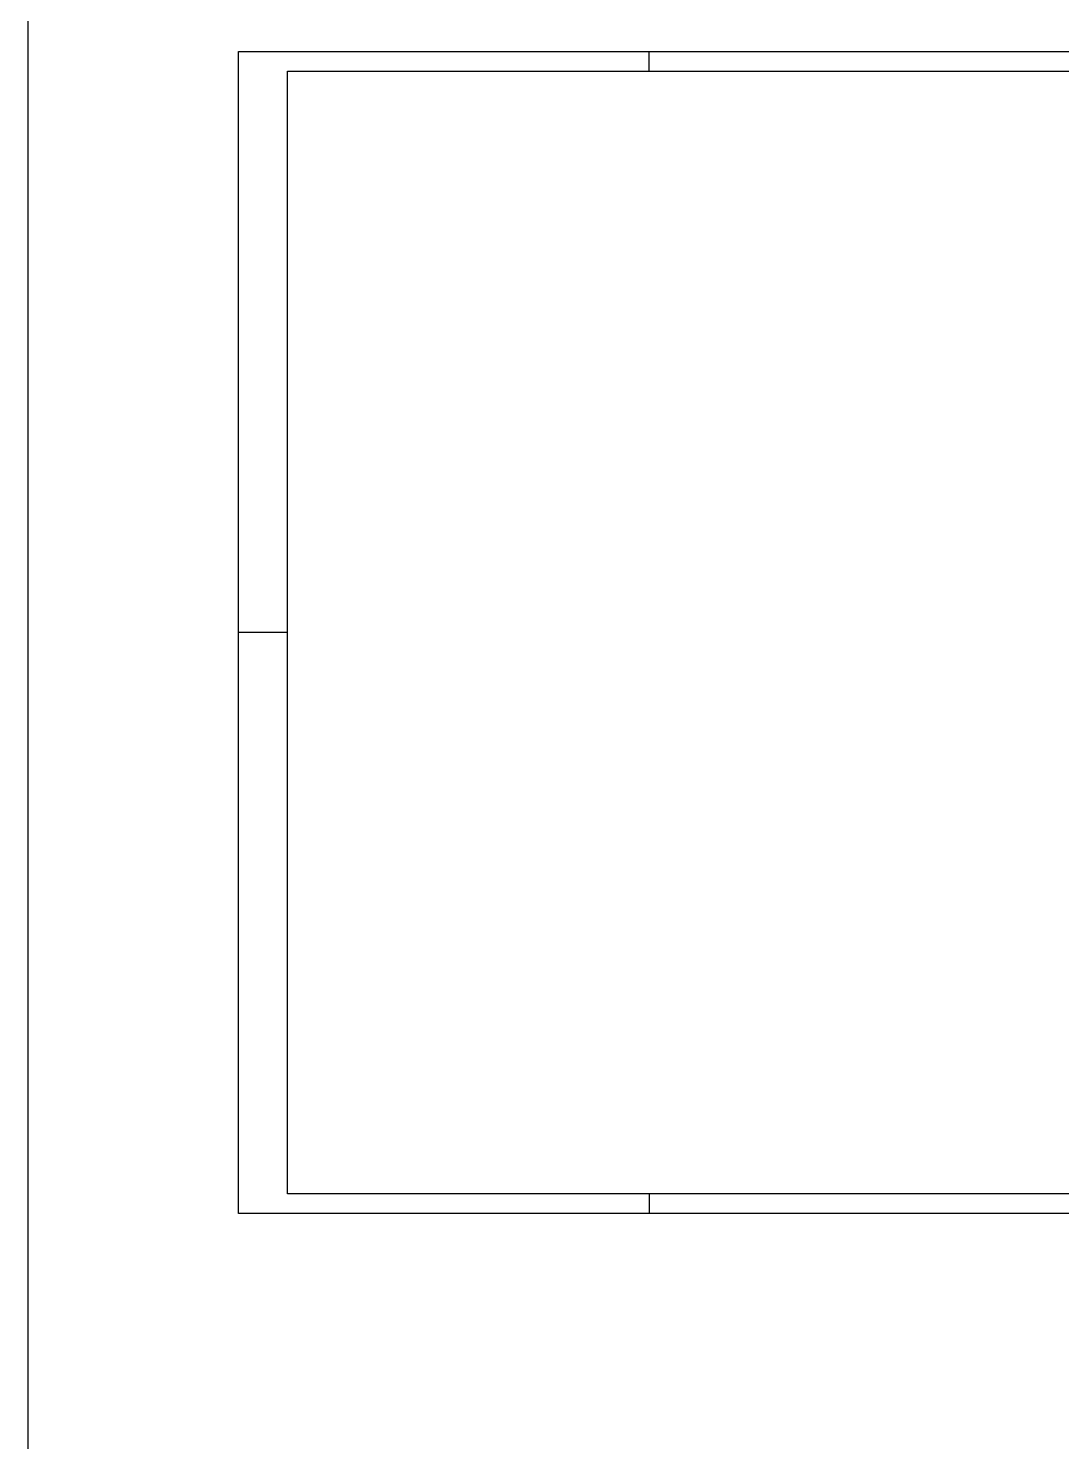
# Paper-space layout 'Layout1' of a CAD drawing. Header units: metres. Extents: x 2269 to 2509, y 667 to 906.
# Drawn here: x 2269.4 to 2322.2, y 786.5 to 858.8 of the extents above; entities that cross this region are included whole.
import ezdxf

# ---------------------------------------------------------------- set-up
doc = ezdxf.new("R2010")
doc.units = ezdxf.units.M
doc.header["$LTSCALE"] = 10
doc.header["$MEASUREMENT"] = 0
doc.layers.add('FORMATO', color=5, linetype='Continuous')
doc.layers.add('P06 - SELO-PADRÃO', color=6, linetype='Continuous')

# ---------------------------------------------------------------- blocks, each defined once
blk = doc.blocks.new('Frmato A1 Principal')
at = {"layer": 'FORMATO', "color": 2}
for p, q in [((-210.5, 287), (-210.5, 297)), ((50.5, 287), (50.5, 297)), ((235.5, 287), (235.5, 297)), ((-210.5, -287), (-210.5, -297)), ((50.5, -287), (50.5, -297)), ((235.5, -286.91), (235.5, -297))]:
    blk.add_line(p, q, dxfattribs=at)
blk.add_lwpolyline([(-420.5, 297), (420.5, 297), (420.5, -297), (-420.5, -297)], close=True, dxfattribs=at)
at = {"layer": 'FORMATO', "color": 6}
blk.add_lwpolyline([(-395.5, 287), (410.5, 287), (410.5, -287), (-395.5, -287)], close=True, dxfattribs=at)
at = {"layer": 'FORMATO', "color": 2}
for points in [[(-395.5, 0), (-420.5, 0.01)], [(420.5, 0), (410.5, 0)]]:
    blk.add_lwpolyline(points, dxfattribs=at)
blk = doc.blocks.new('Carimbo principal_A1')
at = {"layer": 'FORMATO', "xscale": 0.1, "yscale": 0.1, "zscale": 0.1}
blk.add_blockref('Frmato A1 Principal', (2322.18, 827.918), dxfattribs=at)

psp = doc.layouts.get("Layout1")

# ---------------------------------------------------------------- linework, layer by layer
at = {"layer": 'P06 - SELO-PADRÃO', "color": 5}
psp.add_lwpolyline([(2269.381, 905.951), (2508.949, 905.951), (2508.949, 667.14), (2269.381, 667.14)], close=True, dxfattribs=at)

# ---------------------------------------------------------------- block references
psp.add_blockref('Carimbo principal_A1', (0, 0))

doc.saveas('drawing.dxf')
